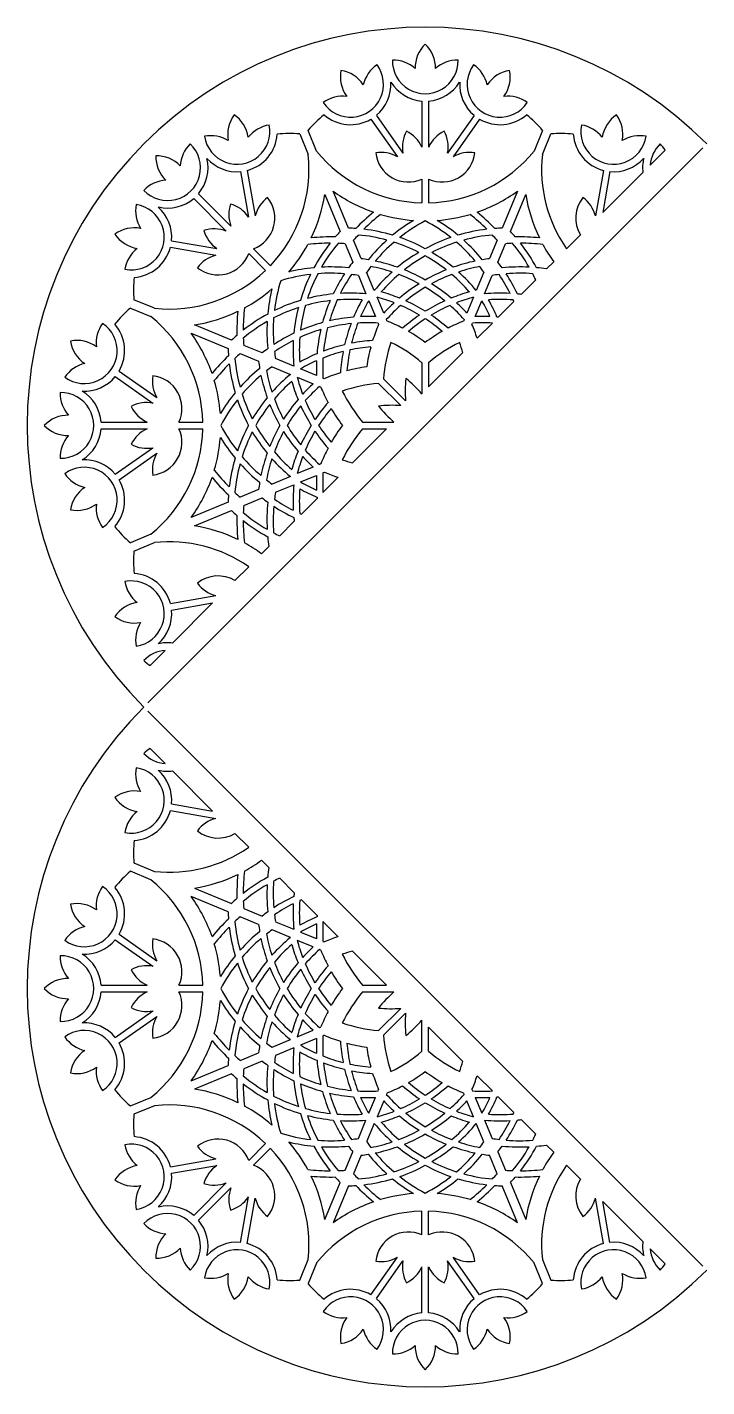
# Model space of a CAD drawing. Extents: x 92 to 339, y -120 to 128.
# Drawn here: x 91.9 to 215.6, y -119.6 to 127.9 of the extents above; entities that cross this region are included whole.
import ezdxf

# ---------------------------------------------------------------- set-up
doc = ezdxf.new("R2010")
doc.units = 0
doc.layers.get('0').update_dxf_attribs({"linetype": 'CONTINUOUS'})

msp = doc.modelspace()

# ---------------------------------------------------------------- linework, layer by layer
for p, q in [((163.75, 114.44), (163.75, 106.07)), ((164.97, 114.44), (164.97, 106.07)), ((155.47, 111.86), (160.29, 105)), ((173.25, 111.86), (168.43, 105)), ((144.55, 105.37), (143, 109.12)), ((154.47, 111.16), (159.29, 104.3)), ((174.25, 111.16), (169.43, 104.3)), ((185.72, 109.12), (184.17, 105.37)), ((141.49, 108.5), (143.04, 104.74)), ((185.68, 104.74), (187.23, 108.5)), ((113.83, 4.88), (214.89, 105.94)), ((205.32, 102.79), (208.07, 105.54)), ((130.73, 101.62), (132.17, 93.35)), ((131.93, 101.83), (133.38, 93.56)), ((196.79, 101.83), (195.34, 93.56)), ((197.99, 101.62), (196.69, 94.16)), ((163.75, 100.26), (163.75, 95.93)), ((164.97, 100.26), (164.97, 95.93)), ((196.69, 94.16), (203.98, 101.45)), ((122.19, 96.72), (128.1, 90.8)), ((123.06, 97.58), (128.97, 91.67)), ((146.07, 97.43), (148.86, 90.7)), ((150.37, 91.32), (147.58, 98.06)), ((181.14, 98.06), (178.35, 91.32)), ((179.86, 90.7), (182.65, 97.43)), ((190.08, 87.56), (192.61, 90.08)), ((117.94, 87.84), (126.21, 86.39)), ((118.16, 89.04), (126.42, 87.6)), ((132.21, 86.69), (135.28, 83.63)), ((133.08, 87.56), (136.14, 84.49)), ((149.78, 88.48), (151.16, 85.14)), ((152.67, 85.77), (151.29, 89.11)), ((177.44, 89.11), (176.05, 85.77)), ((177.56, 85.14), (178.94, 88.48)), ((186.42, 83.89), (187.74, 85.21)), ((152.18, 82.69), (153.56, 79.35)), ((155.07, 79.98), (153.68, 83.32)), ((175.04, 83.32), (173.65, 79.98)), ((175.16, 79.35), (176.54, 82.69)), ((181.8, 79.27), (184.46, 81.93)), ((110.65, 76.77), (114.4, 75.22)), ((115.03, 76.73), (111.28, 78.28)), ((154.07, 78.12), (155.27, 75.22)), ((156.78, 75.84), (155.58, 78.75)), ((173.14, 78.75), (171.94, 75.84)), ((173.45, 75.22), (174.65, 78.12)), ((177.64, 75.12), (180.51, 77.98)), ((157.36, 74.43), (157.27, 74.67)), ((171.45, 74.67), (171.36, 74.43)), ((121.71, 72.19), (128.45, 69.4)), ((129.08, 70.91), (122.34, 73.7)), ((155.76, 74.05), (155.86, 73.81)), ((172.86, 73.81), (172.96, 74.05)), ((173.81, 71.29), (176.58, 74.05)), ((134.63, 68.61), (131.29, 69.99)), ((130.66, 68.49), (134.01, 67.1)), ((140.42, 66.21), (137.08, 67.59)), ((163.75, 66.84), (163.75, 61.13)), ((164.97, 62.45), (171.19, 68.66)), ((164.97, 66.84), (164.97, 62.45)), ((108.61, 65.3), (115.48, 60.48)), ((136.45, 66.09), (139.79, 64.7)), ((144.56, 64.5), (141.65, 65.7)), ((107.91, 64.3), (114.77, 59.48)), ((141.03, 64.19), (143.93, 62.99)), ((145.1, 62.5), (145.34, 62.41)), ((145.96, 63.91), (145.73, 64.01)), ((155.85, 63.06), (159.88, 59.02)), ((156.72, 63.92), (160.75, 59.89)), ((105.33, 56.02), (113.7, 56.02)), ((105.33, 54.8), (113.7, 54.8)), ((119.51, 56.02), (123.84, 56.02)), ((119.51, 54.8), (123.84, 54.8)), ((151.11, 48.59), (157.32, 54.8)), ((152.94, 56.02), (158.64, 56.02)), ((152.94, 54.8), (157.32, 54.8)), ((107.91, 46.52), (114.77, 51.34)), ((108.61, 45.52), (115.48, 50.34)), ((143.93, 47.83), (141.03, 46.63)), ((145.34, 48.42), (145.1, 48.32)), ((139.79, 46.12), (136.45, 44.73)), ((137.08, 43.23), (140.42, 44.61)), ((141.65, 45.12), (144.56, 46.32)), ((145.72, 43.2), (148.48, 45.96)), ((145.73, 46.81), (145.96, 46.91)), ((134.01, 43.72), (130.66, 42.34)), ((131.29, 40.83), (134.63, 42.21)), ((141.79, 39.26), (144.66, 42.13)), ((128.45, 41.42), (121.71, 38.63)), ((122.34, 37.12), (129.08, 39.91)), ((137.84, 35.31), (140.5, 37.97)), ((114.4, 35.6), (110.65, 34.05)), ((111.28, 32.54), (115.03, 34.09)), ((134.56, 32.03), (135.88, 33.35)), ((129.69, 27.16), (132.22, 29.69)), ((117.94, 22.98), (126.21, 24.43)), ((118.16, 21.78), (125.61, 23.08)), ((118.32, 15.79), (125.61, 23.08)), ((114.23, 11.7), (116.98, 14.46)), ((113.83, 3.41), (214.89, -97.65)), ((114.23, -3.41), (116.98, -6.16)), ((118.32, -7.5), (125.61, -14.79)), ((117.94, -14.69), (126.21, -16.14)), ((118.16, -13.49), (125.61, -14.79)), ((129.69, -18.87), (132.22, -21.4)), ((111.28, -24.25), (115.03, -25.8)), ((134.56, -23.74), (135.88, -25.06)), ((114.4, -27.31), (110.65, -25.76)), ((137.84, -27.02), (140.5, -29.68)), ((122.34, -28.83), (129.08, -31.62)), ((128.45, -33.13), (121.71, -30.34)), ((141.79, -30.97), (144.66, -33.84)), ((134.01, -35.43), (130.66, -34.04)), ((131.29, -32.54), (134.63, -33.92)), ((139.79, -37.83), (136.45, -36.44)), ((137.08, -34.94), (140.42, -36.32)), ((141.65, -36.83), (144.56, -38.03)), ((145.72, -34.9), (148.48, -37.67)), ((107.91, -38.23), (114.77, -43.05)), ((108.61, -37.23), (115.48, -42.05)), ((143.93, -39.54), (141.03, -38.34)), ((145.73, -38.52), (145.96, -38.62)), ((145.34, -40.12), (145.1, -40.03)), ((151.11, -40.29), (157.32, -46.51)), ((105.33, -46.51), (113.7, -46.51)), ((119.51, -46.51), (123.84, -46.51)), ((152.94, -46.51), (157.32, -46.51)), ((105.33, -47.73), (113.7, -47.73)), ((119.51, -47.73), (123.84, -47.73)), ((152.94, -47.73), (158.64, -47.73)), ((107.91, -56.01), (114.77, -51.19)), ((155.85, -54.77), (159.88, -50.73)), ((156.72, -55.63), (160.75, -51.6)), ((108.61, -57.01), (115.48, -52.19)), ((145.1, -54.21), (145.34, -54.12)), ((163.75, -58.54), (163.75, -52.84)), ((164.97, -58.54), (164.97, -54.16)), ((164.97, -54.16), (171.19, -60.37)), ((136.45, -57.8), (139.79, -56.41)), ((141.03, -55.9), (143.93, -54.7)), ((144.56, -56.21), (141.65, -57.41)), ((145.96, -55.62), (145.73, -55.72)), ((130.66, -60.19), (134.01, -58.81)), ((140.42, -57.92), (137.08, -59.3)), ((121.71, -63.9), (128.45, -61.11)), ((134.63, -60.32), (131.29, -61.7)), ((129.08, -62.62), (122.34, -65.41)), ((173.81, -63), (176.58, -65.76)), ((155.76, -65.75), (155.86, -65.52)), ((157.36, -66.14), (157.27, -66.38)), ((171.45, -66.38), (171.36, -66.14)), ((172.86, -65.52), (172.96, -65.75)), ((177.64, -66.82), (180.51, -69.69)), ((110.65, -68.48), (114.4, -66.93)), ((115.03, -68.44), (111.28, -69.99)), ((154.07, -69.83), (155.27, -66.92)), ((156.78, -67.55), (155.58, -70.45)), ((173.14, -70.45), (171.94, -67.55)), ((173.45, -66.92), (174.65, -69.83)), ((152.18, -74.4), (153.56, -71.06)), ((155.07, -71.69), (153.68, -75.03)), ((175.04, -75.03), (173.65, -71.69)), ((175.16, -71.06), (176.54, -74.4)), ((181.8, -70.98), (184.46, -73.64)), ((132.21, -78.4), (135.28, -75.34)), ((133.08, -79.27), (136.14, -76.2)), ((186.42, -75.6), (187.74, -76.92)), ((117.94, -79.55), (126.21, -78.1)), ((149.78, -80.19), (151.16, -76.85)), ((152.67, -77.47), (151.29, -80.82)), ((177.44, -80.82), (176.05, -77.47)), ((177.56, -76.85), (178.94, -80.19)), ((118.16, -80.75), (126.42, -79.31)), ((190.08, -79.26), (192.61, -81.79)), ((122.19, -88.42), (128.1, -82.51)), ((123.06, -89.29), (128.97, -83.38)), ((146.07, -89.14), (148.86, -82.41)), ((150.37, -83.03), (147.58, -89.77)), ((181.14, -89.77), (178.35, -83.03)), ((179.86, -82.41), (182.65, -89.14)), ((130.73, -93.32), (132.17, -85.06)), ((131.93, -93.54), (133.38, -85.27)), ((196.79, -93.54), (195.34, -85.27)), ((197.99, -93.32), (196.69, -85.87)), ((196.69, -85.87), (203.98, -93.16)), ((163.75, -91.97), (163.75, -87.64)), ((164.97, -91.97), (164.97, -87.64)), ((141.49, -100.21), (143.04, -96.45)), ((154.47, -102.87), (159.29, -96)), ((174.25, -102.87), (169.43, -96)), ((185.68, -96.45), (187.23, -100.21)), ((205.32, -94.5), (208.07, -97.25)), ((144.55, -97.08), (143, -100.83)), ((155.47, -103.57), (160.29, -96.71)), ((163.75, -106.15), (163.75, -97.78)), ((164.97, -106.15), (164.97, -97.78)), ((173.25, -103.57), (168.43, -96.71)), ((185.72, -100.83), (184.17, -97.08))]:
    msp.add_line(p, q)
for centre, radius, start, end in [((164.36, 55.41), 72.5, 45, 225), ((168.49, 120.5), 5.98, 133.675, 181.1211), ((160.23, 120.5), 5.98, 358.8788, 46.3251), ((158.52, 115.92), 5.98, 48.136, 91.3251), ((164.36, 121.77), 5.98, 178.675, 1.325), ((170.2, 115.92), 5.98, 88.6749, 131.8641), ((150.76, 117.51), 5.98, 213.7521, 36.4022), ((154.87, 118.85), 5.98, 168.7521, 216.1983), ((148.11, 114.1), 5.98, 33.956, 81.4022), ((158.9, 116.09), 5.98, 123.7521, 166.9412), ((177.96, 117.51), 5.98, 143.5978, 326.2479), ((169.82, 116.09), 5.98, 13.0588, 56.2479), ((180.61, 114.1), 5.98, 98.5978, 146.044), ((173.85, 118.85), 5.98, 323.8017, 11.2479), ((150.76, 117.51), 7.35, 309.8526, 3.0598), ((164.36, 121.77), 7.35, 211.6813, 265.2246), ((164.36, 121.77), 7.35, 274.7754, 328.3187), ((177.96, 117.51), 7.35, 176.9402, 230.1474), ((149.33, 109.37), 5.98, 83.2131, 126.4023), ((179.39, 109.37), 5.98, 53.5977, 96.7869), ((134.36, 108.4), 5.98, 143.5978, 191.044), ((126.22, 106.98), 5.98, 8.8017, 56.2479), ((164.36, 90.11), 28.6, 130.1425, 138.3306), ((150.76, 117.51), 7.35, 228.8904, 300.3018), ((177.96, 117.51), 7.35, 239.6982, 311.1096), ((164.36, 90.11), 28.6, 41.6694, 49.8575), ((202.5, 106.98), 5.98, 123.7521, 171.1983), ((194.36, 108.4), 5.98, 348.956, 36.4022), ((130.07, 108.94), 5.98, 188.5978, 11.2479), ((136.83, 104.19), 5.98, 98.5977, 141.7869), ((166.17, 106.11), 5.98, 151.2501, 190.7264), ((158.29, 103.62), 5.98, 24.2455, 63.9002), ((170.43, 103.62), 5.98, 116.0998, 155.7545), ((162.55, 106.11), 5.98, 349.2736, 28.7499), ((198.65, 108.94), 5.98, 168.7521, 351.4022), ((191.89, 104.19), 5.98, 38.2131, 81.4023), ((117.44, 102.33), 5.98, 223.675, 46.325), ((125.7, 102.33), 5.98, 133.6749, 176.8641), ((125.32, 102.18), 5.98, 58.0588, 101.2479), ((130.07, 108.94), 7.35, 284.6982, 356.1096), ((139.83, 79.94), 28.6, 86.6694, 94.8575), ((188.89, 79.94), 28.6, 85.1425, 93.3306), ((198.65, 108.94), 7.35, 183.8904, 255.3018), ((203.4, 102.18), 5.98, 78.7521, 121.9412), ((211.28, 102.33), 5.98, 133.675, 175.6061), ((203.02, 102.33), 5.98, 32.4433, 46.3251), ((115.42, 98.51), 5.98, 43.8788, 91.3251), ((121.26, 104.35), 5.98, 178.675, 226.1211), ((117.44, 102.33), 7.35, 319.7754, 13.3187), ((130.07, 108.94), 7.35, 221.9402, 275.1474), ((117.69, 102.08), 25.49, 316.3763, 5.9987), ((164.36, 121.41), 25.49, 219.0013, 268.6237), ((156.25, 99.14), 5.98, 59.428, 98.9042), ((161.27, 105.71), 5.98, 186.2541, 294.4884), ((164.36, 121.41), 25.49, 271.3763, 320.9987), ((167.45, 105.71), 5.98, 245.5116, 353.7459), ((172.47, 99.14), 5.98, 81.0958, 120.572), ((211.03, 102.08), 25.49, 174.0013, 214.7354), ((198.65, 108.94), 7.35, 264.8526, 318.0598), ((211.28, 102.33), 7.35, 166.6813, 186.857), ((117.44, 94.07), 5.98, 93.136, 136.3251), ((117.44, 102.33), 7.35, 256.6813, 310.2246), ((130.98, 93.16), 5.98, 290.5116, 38.7459), ((139.17, 92.07), 5.98, 126.0958, 165.572), ((117.69, 102.08), 28.76, 334.1916, 350.7046), ((164.36, 121.41), 28.76, 234.2954, 250.8084), ((164.36, 121.41), 28.76, 289.1916, 305.7046), ((211.03, 102.08), 28.76, 189.2954, 205.8084), ((197.74, 93.16), 5.98, 141.2541, 210.9741), ((189.55, 92.07), 5.98, 14.428, 53.9042), ((110.83, 89.7), 5.98, 258.7521, 81.4022), ((117.59, 94.45), 5.98, 168.7521, 211.9412), ((110.83, 89.7), 7.35, 354.8526, 48.0598), ((134.56, 93.79), 5.98, 161.0998, 200.7545), ((127.23, 89.98), 5.98, 34.2736, 73.7499), ((178.75, 65.43), 37.4, 129.5976, 136.3357), ((149.97, 65.43), 37.4, 43.6643, 50.4024), ((178.75, 65.43), 36.26, 128.4363, 134.8938), ((164.36, 121.41), 28.76, 253.5285, 265.6687), ((178.75, 65.43), 31.93, 121.2349, 129.5802), ((178.75, 65.43), 30.79, 117.8565, 128.2047), ((149.97, 65.43), 30.79, 51.7953, 62.1435), ((164.36, 121.41), 28.76, 274.3313, 286.4715), ((149.97, 65.43), 31.93, 50.4198, 58.7651), ((149.97, 65.43), 36.26, 45.1062, 51.5637), ((111.37, 85.41), 5.98, 78.956, 126.4022), ((112.79, 93.55), 5.98, 213.7521, 261.1983), ((125.98, 85.21), 5.98, 69.2455, 108.9002), ((129.79, 92.54), 5.98, 196.2501, 235.7264), ((147.1, 52.33), 37.4, 88.6643, 95.4024), ((171.64, 69.14), 31.36, 136.5808, 138.9978), ((149.5, 59.97), 31.36, 86.0022, 88.4192), ((178.75, 65.43), 36.26, 137.1889, 139.2335), ((149.5, 59.97), 30.22, 74.9219, 84.9816), ((149.5, 59.97), 31.36, 73.519, 83.3136), ((178.75, 65.43), 31.93, 132.037, 140.8877), ((149.5, 59.97), 31.36, 61.7238, 71.0185), ((179.22, 59.97), 31.36, 108.9815, 118.2762), ((179.22, 59.97), 31.36, 96.6864, 106.481), ((179.22, 59.97), 30.22, 95.0184, 105.0781), ((149.97, 65.43), 31.93, 39.1123, 47.963), ((149.97, 65.43), 36.26, 40.7665, 42.8111), ((179.22, 59.97), 31.36, 91.5808, 93.9978), ((157.08, 69.14), 31.36, 41.0022, 43.4192), ((181.62, 52.33), 37.4, 84.5976, 91.3357), ((115.58, 82.94), 5.98, 128.2131, 171.4023), ((110.83, 89.7), 7.35, 273.8904, 345.3018), ((126.61, 88.79), 5.98, 231.2541, 339.4884), ((117.69, 102.08), 28.76, 319.3313, 331.4715), ((147.1, 52.33), 36.26, 90.1062, 96.5637), ((171.64, 69.14), 31.36, 141.6864, 151.481), ((171.64, 69.14), 30.22, 140.0184, 150.0781), ((147.1, 52.33), 36.26, 85.7665, 87.8111), ((178.75, 65.43), 30.79, 130.7189, 139.7274), ((149.5, 59.97), 30.22, 63.0992, 72.3592), ((179.22, 59.97), 31.36, 120.7629, 129.4155), ((179.22, 59.97), 30.22, 107.6408, 116.9008), ((149.5, 59.97), 31.36, 50.5845, 59.2371), ((149.97, 65.43), 30.79, 40.2726, 49.2811), ((181.62, 52.33), 36.26, 92.1889, 94.2335), ((157.08, 69.14), 30.22, 29.9219, 39.9816), ((157.08, 69.14), 31.36, 28.519, 38.3136), ((181.62, 52.33), 36.26, 83.4363, 89.8938), ((211.03, 102.08), 28.76, 208.5285, 215.9115), ((127.7, 80.6), 5.98, 104.428, 143.9042), ((147.1, 52.33), 31.93, 84.1123, 92.963), ((175.89, 65.85), 31.36, 142.0368, 144.4369), ((148.83, 54.64), 31.36, 80.5631, 82.9632), ((178.75, 65.43), 30.79, 142.1319, 144.4889), ((148.83, 54.64), 30.22, 71.7372, 79.2958), ((148.83, 54.64), 31.36, 70.4852, 78.1742), ((179.22, 59.97), 30.22, 119.4484, 128.1635), ((149.5, 59.97), 30.22, 51.8365, 60.5516), ((179.89, 54.64), 31.36, 101.8258, 109.5148), ((179.89, 54.64), 30.22, 100.7042, 108.2628), ((149.97, 65.43), 30.79, 35.5111, 37.8681), ((179.89, 54.64), 31.36, 97.0368, 99.4369), ((152.83, 65.85), 31.36, 35.5631, 37.9632), ((181.62, 52.33), 31.93, 87.037, 95.8877), ((139.83, 79.94), 28.6, 175.1425, 183.3306), ((117.69, 102.08), 25.49, 264.0013, 313.6237), ((167.45, 72.67), 30.79, 162.8565, 173.2047), ((147.1, 52.33), 30.79, 96.7953, 107.1435), ((147.1, 52.33), 31.93, 95.4198, 103.7651), ((171.64, 69.14), 31.36, 153.9815, 163.2762), ((171.64, 69.14), 30.22, 152.6408, 161.9008), ((147.1, 52.33), 30.79, 85.2726, 94.2811), ((175.89, 65.85), 31.36, 146.8258, 154.5148), ((175.89, 65.85), 30.22, 145.7042, 153.2628), ((147.1, 52.33), 30.79, 80.5111, 82.8681), ((179.22, 59.97), 31.36, 131.8386, 140.3592), ((179.22, 59.97), 30.22, 130.6474, 139.1925), ((148.83, 54.64), 30.22, 61.5422, 69.2533), ((148.83, 54.64), 31.36, 60.3126, 68.0621), ((179.89, 54.64), 31.36, 111.9379, 119.6874), ((179.89, 54.64), 30.22, 110.7467, 118.4578), ((149.5, 59.97), 30.22, 40.8075, 49.3526), ((149.5, 59.97), 31.36, 39.6408, 48.1614), ((181.62, 52.33), 30.79, 97.1319, 99.4889), ((152.83, 65.85), 30.22, 26.7372, 34.2958), ((181.62, 52.33), 30.79, 85.7189, 94.7274), ((152.83, 65.85), 31.36, 25.4852, 33.1742), ((157.08, 69.14), 30.22, 25.0428, 27.3592), ((181.62, 52.33), 31.93, 81.3549, 84.5802), ((117.69, 102.08), 28.76, 298.5285, 310.6687), ((167.45, 72.67), 31.93, 166.2349, 174.5802), ((150.63, 48.13), 31.36, 95.5845, 104.2371), ((150.63, 48.13), 31.36, 84.6408, 93.1614), ((147.83, 49.54), 31.36, 67.8625, 74.2366), ((179.89, 54.64), 31.36, 122.0994, 130.2185), ((179.89, 54.64), 30.22, 120.9306, 129.1342), ((148.83, 54.64), 30.22, 50.8658, 59.0694), ((148.83, 54.64), 31.36, 49.7815, 57.9006), ((180.9, 49.54), 31.36, 105.7634, 112.1375), ((178.09, 48.13), 31.36, 86.8386, 95.3592), ((178.09, 48.13), 31.36, 83.2114, 84.4155), ((129.66, 55.41), 28.6, 131.6694, 139.8575), ((167.45, 72.67), 36.26, 173.4363, 179.8938), ((150.63, 48.13), 30.22, 108.0992, 117.3592), ((150.63, 48.13), 31.36, 106.7238, 116.0185), ((171.64, 69.14), 31.36, 165.7629, 174.4155), ((171.64, 69.14), 30.22, 164.4484, 173.1635), ((150.63, 48.13), 30.22, 96.8365, 105.5516), ((175.89, 65.85), 31.36, 156.9379, 164.6874), ((175.89, 65.85), 30.22, 155.7467, 163.4578), ((150.63, 48.13), 30.22, 85.8075, 94.3526), ((180.2, 62.95), 31.36, 150.7634, 157.1375), ((180.2, 62.95), 30.22, 149.8676, 156.0532), ((147.83, 49.54), 30.22, 68.9468, 75.1324), ((179.89, 54.64), 31.36, 132.5624, 137.4706), ((179.89, 54.64), 30.22, 131.5391, 138.4839), ((147.83, 49.54), 30.22, 59.2031, 66.5419), ((147.83, 49.54), 31.36, 58.179, 65.5187), ((180.9, 49.54), 31.36, 114.4813, 121.821), ((180.9, 49.54), 30.22, 113.4581, 120.7969), ((148.83, 54.64), 30.22, 41.5161, 48.4609), ((180.9, 49.54), 30.22, 104.8676, 111.0532), ((148.83, 54.64), 31.36, 42.5294, 47.4376), ((148.52, 62.95), 30.22, 23.9468, 30.1324), ((178.09, 48.13), 30.22, 85.6474, 94.1925), ((148.52, 62.95), 31.36, 22.8625, 29.2366), ((152.83, 65.85), 30.22, 23.6737, 24.2533), ((98.36, 55.41), 25.49, 1.3763, 50.9987), ((117.69, 102.08), 28.76, 279.2954, 295.8084), ((167.45, 72.67), 37.4, 174.5976, 181.3357), ((150.63, 48.13), 31.36, 118.519, 128.3136), ((150.63, 48.13), 30.22, 119.9219, 129.9816), ((167.45, 72.67), 31.93, 177.037, 185.8877), ((167.45, 72.67), 30.79, 175.7189, 184.7274), ((153.92, 43.88), 31.36, 94.7815, 102.9006), ((153.92, 43.88), 31.36, 87.5294, 92.4376), ((145.66, 45.34), 31.36, 62.3389, 68.0801), ((180.9, 49.54), 31.36, 124.1386, 131.2548), ((180.9, 49.54), 30.22, 123.1758, 130.4653), ((147.83, 49.54), 30.22, 49.5347, 56.8242), ((147.83, 49.54), 31.36, 48.7452, 55.8614), ((183.06, 45.34), 31.36, 111.9199, 117.6611), ((174.8, 43.88), 31.36, 87.5624, 92.4706), ((174.8, 43.88), 31.36, 84.8001, 85.2185), ((102.26, 69.01), 5.98, 233.5978, 56.2479), ((110.4, 70.44), 5.98, 143.5977, 186.7869), ((102.26, 69.01), 7.35, 329.6982, 41.1096), ((98.36, 55.41), 28.76, 19.1916, 35.7046), ((150.63, 48.13), 31.36, 131.0022, 133.4192), ((153.92, 43.88), 31.36, 115.4852, 123.1742), ((153.92, 43.88), 30.22, 106.5422, 114.2533), ((153.92, 43.88), 31.36, 105.3126, 113.0621), ((175.89, 65.85), 31.36, 167.0994, 175.2185), ((175.89, 65.85), 30.22, 165.9306, 174.1342), ((153.92, 43.88), 30.22, 95.8658, 104.0694), ((180.2, 62.95), 31.36, 159.4813, 166.821), ((180.2, 62.95), 30.22, 158.4581, 165.7969), ((153.92, 43.88), 30.22, 86.5161, 93.4609), ((184.71, 61.51), 31.36, 156.9199, 162.6611), ((145.66, 45.34), 31.36, 53.3888, 60.1116), ((183.06, 45.34), 31.36, 119.8884, 126.6112), ((144.01, 61.51), 31.36, 18.1575, 23.0801), ((174.8, 43.88), 30.22, 86.6303, 93.4839), ((100.93, 64.9), 5.98, 53.8017, 101.2479), ((105.67, 71.66), 5.98, 188.5978, 236.044), ((159.8, 70.27), 31.36, 181.5808, 183.9978), ((167.45, 72.67), 36.26, 182.1889, 184.2335), ((153.92, 43.88), 31.36, 125.5631, 127.9632), ((153.92, 43.88), 30.22, 116.7372, 124.2958), ((171.64, 69.14), 31.36, 176.8386, 185.3592), ((171.64, 69.14), 30.22, 175.6474, 184.1925), ((156.82, 39.57), 31.36, 103.179, 110.5187), ((156.82, 39.57), 30.22, 94.5347, 101.8242), ((156.82, 39.57), 31.36, 93.7452, 100.8614), ((184.71, 61.51), 31.36, 164.8884, 171.6112), ((184.71, 61.51), 28.09, 161.2816, 175.0836), ((145.66, 45.34), 28.09, 49.9164, 63.7184), ((183.06, 45.34), 28.09, 116.2816, 130.0836), ((144.01, 61.51), 28.09, 14.7337, 18.7184), ((154.34, 41.02), 37.4, 133.6643, 140.4024), ((154.34, 41.02), 36.26, 130.7665, 132.8111), ((159.8, 70.27), 30.22, 185.0184, 195.0781), ((165.13, 70.94), 31.36, 187.0368, 189.4369), ((167.45, 72.67), 30.79, 187.1319, 189.4889), ((156.82, 39.57), 31.36, 112.8625, 119.2366), ((156.82, 39.57), 30.22, 113.9468, 120.1324), ((175.89, 65.85), 31.36, 177.5624, 182.4706), ((175.89, 65.85), 30.22, 176.5391, 183.4839), ((156.82, 39.57), 30.22, 104.2031, 111.5419), ((180.2, 62.95), 31.36, 169.1386, 176.2548), ((180.2, 62.95), 30.22, 168.1758, 175.4653), ((103.68, 60.87), 5.98, 103.0588, 146.2479), ((120.63, 63.52), 5.98, 171.0958, 210.572), ((114.06, 58.5), 5.98, 335.5116, 83.7459), ((154.34, 41.02), 36.26, 135.1062, 141.5637), ((159.8, 70.27), 31.36, 186.6864, 196.481), ((154.34, 41.02), 31.93, 129.1123, 137.963), ((154.34, 41.02), 30.79, 130.2726, 139.2811), ((165.13, 70.94), 31.36, 191.8258, 199.5148), ((154.34, 41.02), 30.79, 125.5111, 127.8681), ((165.13, 70.94), 30.22, 190.7042, 198.2628), ((159.8, 40.55), 31.36, 129.6408, 138.1614), ((158.26, 35.06), 31.36, 107.3389, 113.0801), ((158.26, 35.06), 31.36, 98.3888, 105.1116), ((102.26, 69.01), 7.35, 266.9402, 320.1474), ((98.36, 55.41), 28.76, 4.3313, 16.4715), ((159.8, 40.55), 30.22, 130.8075, 139.3526), ((170.23, 71.95), 31.36, 195.7634, 202.1375), ((170.23, 71.95), 30.22, 194.8676, 201.0532), ((165.13, 39.88), 31.36, 132.5294, 137.4376), ((165.13, 39.88), 30.22, 131.5161, 138.4609), ((174.43, 74.11), 31.36, 201.9199, 207.6611), ((158.26, 35.06), 28.09, 94.9164, 108.7184), ((184.71, 61.51), 24.01, 174.15, 183.8819), ((145.66, 45.34), 24.01, 41.1181, 50.85), ((98.01, 55.41), 5.98, 268.675, 91.325), ((103.85, 61.25), 5.98, 178.6749, 221.8641), ((98.01, 55.41), 7.35, 4.7754, 58.3187), ((113.66, 53.6), 5.98, 79.2736, 118.7499), ((154.34, 41.02), 31.93, 140.4198, 148.7651), ((154.34, 41.02), 30.79, 141.7953, 152.1435), ((159.8, 70.27), 31.36, 198.9815, 208.2762), ((159.8, 70.27), 30.22, 197.6408, 206.9008), ((159.8, 40.55), 31.36, 140.5845, 149.2371), ((165.13, 70.94), 30.22, 200.7467, 208.4578), ((165.13, 39.88), 31.36, 139.7815, 147.9006), ((170.23, 71.95), 30.22, 203.4581, 210.7969), ((170.23, 38.88), 31.36, 138.7452, 145.8614), ((174.43, 74.11), 28.09, 206.2816, 220.0836), ((99.28, 51.28), 5.98, 88.8788, 136.3251), ((116.15, 61.48), 5.98, 206.0998, 245.7545), ((159.8, 40.55), 30.22, 141.8365, 150.5516), ((165.13, 70.94), 31.36, 201.9379, 209.6874), ((165.13, 39.88), 30.22, 140.8658, 149.0694), ((170.23, 71.95), 31.36, 204.4813, 211.821), ((170.23, 38.88), 30.22, 139.5347, 146.8242), ((174.43, 74.11), 31.36, 209.8884, 216.6112), ((158.26, 35.06), 24.01, 86.1181, 95.85), ((174.43, 74.11), 24.01, 219.15, 228.8819), ((99.28, 59.54), 5.98, 223.675, 271.1211), ((98.01, 55.41), 7.35, 301.6813, 355.2246), ((116.15, 49.34), 5.98, 114.2455, 153.9002), ((98.36, 55.41), 25.49, 309.0013, 358.6237), ((114.06, 52.32), 5.98, 276.2541, 24.4884), ((154.34, 69.8), 30.79, 207.8565, 218.2047), ((159.8, 40.55), 31.36, 151.7238, 161.0185), ((159.8, 70.27), 30.22, 209.4484, 218.1635), ((165.13, 39.88), 31.36, 150.3126, 158.0621), ((165.13, 70.94), 30.22, 210.9306, 219.1342), ((170.23, 38.88), 31.36, 148.179, 155.5187), ((170.23, 71.95), 30.22, 213.1758, 220.4653), ((174.43, 36.71), 31.36, 143.3888, 150.1116), ((174.43, 36.71), 28.09, 139.9164, 153.7184), ((103.85, 49.57), 5.98, 138.136, 181.3251), ((98.36, 55.41), 28.76, 343.5285, 355.6687), ((154.34, 69.8), 31.93, 211.2349, 219.5802), ((159.8, 40.55), 30.22, 153.0992, 162.3592), ((159.8, 70.27), 31.36, 210.7629, 219.4155), ((165.13, 39.88), 30.22, 151.5422, 159.2533), ((165.13, 70.94), 31.36, 212.0994, 220.2185), ((170.23, 38.88), 30.22, 149.2031, 156.5419), ((170.23, 71.95), 31.36, 214.1386, 221.2548), ((113.66, 57.22), 5.98, 241.2501, 280.7264), ((120.63, 47.3), 5.98, 149.428, 188.9042), ((154.34, 69.8), 30.79, 220.7189, 229.7274), ((165.13, 39.88), 31.36, 160.4852, 168.1742), ((159.8, 70.27), 30.22, 220.6474, 229.1925), ((170.23, 38.88), 31.36, 157.8625, 164.2366), ((170.23, 38.88), 30.22, 158.9468, 165.1324), ((165.13, 70.94), 31.36, 222.5624, 227.4706), ((165.13, 70.94), 30.22, 221.5391, 228.4839), ((174.43, 36.71), 31.36, 152.3389, 158.0801), ((102.26, 41.81), 5.98, 303.7521, 126.4022), ((102.26, 41.81), 7.35, 39.8526, 93.0598), ((154.34, 69.8), 36.26, 218.4363, 224.8938), ((159.8, 40.55), 31.36, 163.519, 173.3136), ((159.8, 40.55), 30.22, 164.9219, 174.9816), ((154.34, 69.8), 31.93, 222.037, 230.8877), ((165.13, 39.88), 30.22, 161.7372, 169.2958), ((159.8, 70.27), 31.36, 221.8386, 230.3592), ((158.26, 75.76), 28.09, 251.2816, 255.2663), ((103.68, 49.95), 5.98, 213.7521, 256.9412), ((102.26, 41.81), 7.35, 318.8904, 30.3018), ((98.36, 55.41), 28.76, 324.2954, 340.8084), ((154.34, 69.8), 37.4, 219.5976, 226.3357), ((165.13, 39.88), 31.36, 170.5631, 172.9632), ((154.34, 69.8), 30.79, 232.1319, 234.4889), ((171.64, 41.68), 31.36, 174.6408, 183.1614), ((156.82, 71.25), 30.22, 239.8676, 246.0532), ((175.89, 44.97), 31.36, 177.5294, 182.4376), ((175.89, 44.97), 30.22, 176.5161, 183.3697), ((158.26, 75.76), 31.36, 246.9199, 251.8425), ((105.67, 39.16), 5.98, 123.956, 171.4022), ((159.8, 40.55), 31.36, 176.0022, 178.4192), ((154.34, 69.8), 36.26, 227.1889, 229.2335), ((153.92, 66.94), 31.36, 232.0368, 234.4369), ((167.45, 38.15), 30.79, 170.5111, 172.8681), ((171.64, 41.68), 30.22, 175.8075, 184.3526), ((156.82, 71.25), 31.36, 240.7634, 247.1375), ((175.89, 44.97), 31.36, 184.7815, 185.1999), ((100.93, 45.92), 5.98, 258.7521, 306.1983), ((110.4, 40.38), 5.98, 173.2131, 216.4023), ((150.63, 62.69), 31.36, 226.5808, 228.9978), ((167.45, 38.15), 36.26, 175.7665, 177.8111), ((167.45, 38.15), 31.93, 174.1123, 182.963), ((167.45, 38.15), 30.79, 175.2726, 184.2811), ((153.92, 66.94), 31.36, 236.8258, 244.5148), ((153.92, 66.94), 30.22, 235.7042, 243.2628), ((167.45, 38.15), 37.4, 178.6643, 185.4024), ((167.45, 38.15), 36.26, 180.1062, 186.5637), ((150.63, 62.69), 31.36, 231.6864, 241.481), ((150.63, 62.69), 30.22, 230.0184, 240.0781), ((171.64, 41.68), 31.36, 185.5845, 186.7886), ((153.92, 66.94), 30.22, 245.7467, 246.3263), ((129.66, 55.41), 28.6, 220.1425, 228.3306), ((117.69, 8.74), 28.76, 64.1916, 80.7046), ((167.45, 38.15), 31.93, 185.4198, 188.6451), ((150.63, 62.69), 30.22, 242.6408, 244.9572), ((139.83, 30.88), 28.6, 176.6694, 184.8575), ((117.69, 8.74), 25.49, 55.2646, 95.9987), ((117.69, 8.74), 28.76, 54.0885, 61.4715), ((110.83, 21.12), 7.35, 14.6982, 86.1096), ((126.61, 22.03), 5.98, 59.0258, 128.7459), ((110.83, 21.12), 5.98, 278.5978, 101.2479), ((115.58, 27.88), 5.98, 188.5977, 231.7869), ((127.7, 30.22), 5.98, 216.0958, 255.572), ((112.79, 17.27), 5.98, 98.8017, 146.2479), ((111.37, 25.41), 5.98, 233.5978, 281.044), ((110.83, 21.12), 7.35, 311.9402, 5.1474), ((117.59, 16.37), 5.98, 148.0588, 191.2479), ((117.44, 8.49), 7.35, 83.1429, 103.3187), ((117.44, 8.49), 5.98, 94.3939, 136.325), ((117.44, 16.75), 5.98, 223.6749, 237.5567), ((164.36, -47.12), 72.5, 135, 315), ((117.44, -8.46), 5.98, 122.4433, 136.3251), ((117.44, -0.2), 5.98, 223.675, 265.6061), ((110.83, -12.83), 5.98, 258.7521, 81.4022), ((117.59, -8.08), 5.98, 168.7521, 211.9412), ((117.44, -0.2), 7.35, 256.6813, 276.8571), ((110.83, -12.83), 7.35, 354.8526, 48.0598), ((111.37, -17.12), 5.98, 78.956, 126.4022), ((112.79, -8.98), 5.98, 213.7521, 261.1983), ((110.83, -12.83), 7.35, 273.8904, 345.3018), ((115.58, -19.59), 5.98, 128.2131, 171.4023), ((127.7, -21.93), 5.98, 104.428, 143.9042), ((126.61, -13.74), 5.98, 231.2541, 300.9742), ((139.83, -22.59), 28.6, 175.1425, 183.3306), ((117.69, -0.45), 25.49, 264.0013, 304.7354), ((117.69, -0.45), 28.76, 298.5285, 305.9115), ((129.66, -47.12), 28.6, 131.6694, 139.8575), ((117.69, -0.45), 28.76, 279.2954, 295.8084), ((167.45, -29.86), 37.4, 174.5976, 181.3357), ((167.45, -29.86), 36.26, 173.4363, 179.8938), ((150.63, -54.4), 31.36, 118.519, 128.3136), ((167.45, -29.86), 31.93, 171.3549, 174.5802), ((150.63, -54.4), 30.22, 115.0428, 117.3592), ((102.26, -33.52), 5.98, 233.5978, 56.2479), ((110.4, -32.09), 5.98, 143.5977, 186.7869), ((102.26, -33.52), 7.35, 329.6982, 41.1096), ((98.36, -47.12), 25.49, 1.3763, 50.9987), ((150.63, -54.4), 30.22, 119.9219, 129.9816), ((167.45, -29.86), 31.93, 177.037, 185.8877), ((167.45, -29.86), 30.79, 175.7189, 184.7274), ((171.64, -33.39), 31.36, 173.2114, 174.4155), ((100.93, -37.63), 5.98, 53.8017, 101.2479), ((105.67, -30.87), 5.98, 188.5978, 236.044), ((98.36, -47.12), 28.76, 19.1916, 35.7046), ((150.63, -54.4), 31.36, 131.0022, 133.4192), ((167.45, -29.86), 36.26, 182.1889, 184.2335), ((153.92, -58.65), 31.36, 115.4852, 123.1742), ((153.92, -58.65), 30.22, 116.7372, 124.2958), ((171.64, -33.39), 31.36, 176.8386, 185.3592), ((171.64, -33.39), 30.22, 175.6474, 184.1925), ((153.92, -58.65), 30.22, 113.6737, 114.2533), ((154.34, -61.51), 37.4, 133.6643, 140.4024), ((159.8, -32.26), 31.36, 181.5808, 183.9978), ((154.34, -61.51), 36.26, 130.7665, 132.8111), ((153.92, -58.65), 31.36, 125.5631, 127.9632), ((167.45, -29.86), 30.79, 187.1319, 189.4889), ((156.82, -62.96), 31.36, 112.8625, 119.2366), ((175.89, -36.68), 31.36, 174.8001, 175.2185), ((103.68, -41.66), 5.98, 103.0588, 146.2479), ((154.34, -61.51), 36.26, 135.1062, 141.5637), ((159.8, -32.26), 31.36, 186.6864, 196.481), ((159.8, -32.26), 30.22, 185.0184, 195.0781), ((154.34, -61.51), 31.93, 129.1123, 137.963), ((165.13, -31.59), 31.36, 187.0368, 189.4369), ((154.34, -61.51), 30.79, 125.5111, 127.8681), ((156.82, -62.96), 30.22, 113.9468, 120.1324), ((175.89, -36.68), 31.36, 177.5624, 182.4706), ((175.89, -36.68), 30.22, 176.6303, 183.4839), ((102.26, -33.52), 7.35, 266.9402, 320.1474), ((120.63, -39.01), 5.98, 171.0958, 210.572), ((114.06, -44.03), 5.98, 335.5116, 83.7459), ((98.36, -47.12), 28.76, 4.3313, 16.4715), ((154.34, -61.51), 30.79, 130.2726, 139.2811), ((165.13, -31.59), 31.36, 191.8258, 199.5148), ((165.13, -31.59), 30.22, 190.7042, 198.2628), ((159.8, -61.98), 31.36, 129.6408, 138.1614), ((159.8, -61.98), 30.22, 130.8075, 139.3526), ((170.23, -30.58), 31.36, 195.7634, 202.1375), ((170.23, -30.58), 30.22, 194.8676, 201.0532), ((165.13, -62.65), 31.36, 132.5294, 137.4376), ((158.26, -67.47), 31.36, 108.1575, 113.0801), ((103.85, -41.28), 5.98, 178.6749, 221.864), ((98.01, -47.12), 5.98, 268.675, 91.325), ((98.01, -47.12), 7.35, 4.7754, 58.3187), ((154.34, -61.51), 31.93, 140.4198, 148.7651), ((159.8, -32.26), 30.22, 197.6408, 206.9008), ((159.8, -61.98), 31.36, 140.5845, 149.2371), ((165.13, -62.65), 30.22, 131.5161, 138.4609), ((174.43, -28.42), 31.36, 201.9199, 207.6611), ((158.26, -67.47), 28.09, 104.7337, 108.7184), ((174.43, -28.42), 28.09, 206.2816, 220.0836), ((113.66, -48.93), 5.98, 79.2736, 118.7499), ((116.15, -41.05), 5.98, 206.0998, 245.7545), ((154.34, -61.51), 30.79, 141.7953, 152.1435), ((159.8, -32.26), 31.36, 198.9815, 208.2762), ((159.8, -61.98), 30.22, 141.8365, 150.5516), ((165.13, -31.59), 31.36, 201.9379, 209.6874), ((165.13, -31.59), 30.22, 200.7467, 208.4578), ((165.13, -62.65), 31.36, 139.7815, 147.9006), ((165.13, -62.65), 30.22, 140.8658, 149.0694), ((170.23, -30.58), 31.36, 204.4813, 211.821), ((170.23, -30.58), 30.22, 203.4581, 210.7969), ((170.23, -63.66), 31.36, 138.7452, 145.8614), ((170.23, -63.66), 30.22, 139.5347, 146.8242), ((174.43, -28.42), 31.36, 209.8884, 216.6112), ((99.28, -51.25), 5.98, 88.8789, 136.325), ((99.28, -42.99), 5.98, 223.6749, 271.1212), ((103.85, -52.96), 5.98, 138.1359, 181.3251), ((98.01, -47.12), 7.35, 301.6813, 355.2246), ((116.15, -53.19), 5.98, 114.2455, 153.9002), ((98.36, -47.12), 25.49, 309.0013, 358.6237), ((114.06, -50.21), 5.98, 276.2541, 24.4884), ((98.36, -47.12), 28.76, 343.5285, 355.6687), ((154.34, -32.73), 31.93, 211.2349, 219.5802), ((154.34, -32.73), 30.79, 207.8565, 218.2047), ((159.8, -61.98), 31.36, 151.7238, 161.0185), ((159.8, -61.98), 30.22, 153.0992, 162.3592), ((159.8, -32.26), 31.36, 210.7629, 219.4155), ((159.8, -32.26), 30.22, 209.4484, 218.1635), ((165.13, -62.65), 31.36, 150.3126, 158.0621), ((165.13, -62.65), 30.22, 151.5422, 159.2533), ((165.13, -31.59), 31.36, 212.0994, 220.2185), ((165.13, -31.59), 30.22, 210.9306, 219.1342), ((170.23, -63.66), 31.36, 148.179, 155.5187), ((170.23, -63.66), 30.22, 149.2031, 156.5419), ((170.23, -30.58), 31.36, 214.1386, 221.2548), ((170.23, -30.58), 30.22, 213.1758, 220.4653), ((174.43, -65.82), 31.36, 143.3888, 150.1116), ((174.43, -65.82), 28.09, 139.9164, 153.7184), ((174.43, -65.82), 24.01, 131.1181, 140.85), ((113.66, -45.31), 5.98, 241.2501, 280.7264), ((159.8, -32.26), 30.22, 220.6474, 229.1925), ((170.23, -63.66), 31.36, 157.8625, 164.2366), ((165.13, -31.59), 30.22, 221.5391, 228.4839), ((174.43, -65.82), 31.36, 152.3389, 158.0801), ((158.26, -26.77), 24.01, 264.15, 273.8819), ((184.71, -53.22), 24.01, 176.1181, 185.85), ((102.26, -60.72), 7.35, 39.8526, 93.0598), ((120.63, -55.23), 5.98, 149.428, 188.9042), ((159.8, -61.98), 31.36, 163.519, 173.3136), ((159.8, -61.98), 30.22, 164.9219, 174.9816), ((154.34, -32.73), 31.93, 222.037, 230.8877), ((154.34, -32.73), 30.79, 220.7189, 229.7274), ((165.13, -62.65), 31.36, 160.4852, 168.1742), ((165.13, -62.65), 30.22, 161.7372, 169.2958), ((159.8, -32.26), 31.36, 221.8386, 230.3592), ((170.23, -63.66), 30.22, 158.9468, 165.1324), ((165.13, -31.59), 31.36, 222.5624, 227.4706), ((158.26, -26.77), 28.09, 251.2816, 265.0836), ((145.66, -37.05), 24.01, 309.15, 318.8819), ((102.26, -60.72), 5.98, 303.7521, 126.4022), ((103.68, -52.58), 5.98, 213.7521, 256.9412), ((98.36, -47.12), 28.76, 324.2954, 340.8084), ((154.34, -32.73), 37.4, 219.5976, 226.3357), ((154.34, -32.73), 36.26, 218.4363, 224.8938), ((175.89, -57.56), 31.36, 177.5294, 182.4376), ((175.89, -57.56), 30.22, 176.5161, 183.4609), ((158.26, -26.77), 31.36, 246.9199, 252.6611), ((180.2, -54.66), 31.36, 183.7452, 190.8614), ((184.71, -53.22), 28.09, 184.9164, 198.7184), ((105.67, -63.37), 5.98, 123.956, 171.4022), ((102.26, -60.72), 7.35, 318.8904, 30.3018), ((154.34, -32.73), 36.26, 227.1889, 229.2335), ((165.13, -62.65), 31.36, 170.5631, 172.9632), ((154.34, -32.73), 30.79, 232.1319, 234.4889), ((167.45, -64.38), 30.79, 170.5111, 172.8681), ((171.64, -60.85), 31.36, 174.6408, 183.1614), ((171.64, -60.85), 30.22, 175.8075, 184.3526), ((156.82, -31.28), 31.36, 240.7634, 247.1375), ((156.82, -31.28), 30.22, 239.8676, 246.0532), ((156.82, -31.28), 30.22, 248.4581, 255.7969), ((158.26, -26.77), 31.36, 254.8884, 261.6112), ((180.2, -54.66), 30.22, 184.5347, 191.8242), ((184.71, -53.22), 31.36, 188.3888, 195.1116), ((145.66, -37.05), 28.09, 296.2816, 310.0836), ((183.06, -37.05), 28.09, 229.9164, 243.7184), ((100.93, -56.61), 5.98, 258.7521, 306.1983), ((110.4, -62.15), 5.98, 173.2131, 216.4023), ((159.8, -61.98), 31.36, 176.0022, 178.4192), ((167.45, -64.38), 36.26, 175.7665, 177.8111), ((153.92, -35.59), 31.36, 232.0368, 234.4369), ((167.45, -64.38), 31.93, 174.1123, 182.963), ((167.45, -64.38), 30.79, 175.2726, 184.2811), ((153.92, -35.59), 31.36, 236.8258, 244.5148), ((153.92, -35.59), 30.22, 235.7042, 243.2628), ((175.89, -57.56), 31.36, 184.7815, 192.9006), ((175.89, -57.56), 30.22, 185.8658, 194.0694), ((156.82, -31.28), 31.36, 249.4813, 256.821), ((180.2, -54.66), 31.36, 193.179, 200.5187), ((156.82, -31.28), 30.22, 258.1758, 265.4653), ((144.01, -53.22), 28.09, 341.2816, 345.2663), ((150.63, -39.84), 31.36, 226.5808, 228.9978), ((167.45, -64.38), 37.4, 178.6643, 185.4024), ((150.63, -39.84), 30.22, 230.0184, 240.0781), ((171.64, -60.85), 31.36, 185.5845, 194.2371), ((153.92, -35.59), 30.22, 245.7467, 253.4578), ((180.2, -54.66), 30.22, 194.2031, 201.5419), ((156.82, -31.28), 31.36, 259.1386, 266.2548), ((184.71, -53.22), 31.36, 197.3389, 203.0801), ((145.66, -37.05), 31.36, 299.8884, 306.6112), ((180.9, -41.25), 30.22, 229.5347, 236.8242), ((183.06, -37.05), 31.36, 233.3888, 240.1116), ((147.83, -41.25), 30.22, 303.1758, 310.4653), ((144.01, -53.22), 31.36, 336.9199, 341.8425), ((129.66, -47.12), 28.6, 220.1425, 228.3306), ((117.69, -93.79), 28.76, 64.1916, 80.7046), ((150.63, -39.84), 31.36, 231.6864, 241.481), ((167.45, -64.38), 36.26, 180.1062, 186.5637), ((150.63, -39.84), 30.22, 242.6408, 251.9008), ((153.92, -35.59), 31.36, 246.9379, 254.6874), ((171.64, -60.85), 30.22, 186.8365, 195.5516), ((175.89, -57.56), 31.36, 195.3126, 203.0621), ((153.92, -35.59), 30.22, 255.9306, 264.1342), ((175.89, -57.56), 30.22, 196.5422, 204.2533), ((153.92, -35.59), 31.36, 257.0994, 265.2185), ((153.92, -35.59), 30.22, 266.5391, 273.4839), ((179.89, -46.35), 30.22, 221.5161, 228.4609), ((145.66, -37.05), 31.36, 291.9199, 297.6611), ((180.9, -41.25), 31.36, 228.7452, 235.8614), ((147.83, -41.25), 31.36, 304.1386, 311.2548), ((183.06, -37.05), 31.36, 242.3389, 248.0801), ((148.83, -46.35), 30.22, 311.5391, 318.4839), ((174.8, -35.59), 30.22, 266.5161, 273.3697), ((174.8, -35.59), 31.36, 274.7815, 275.1999), ((117.69, -93.79), 25.49, 46.3763, 95.9987), ((117.69, -93.79), 28.76, 49.3313, 61.4715), ((167.45, -64.38), 31.93, 185.4198, 193.7651), ((150.63, -39.84), 31.36, 243.9815, 253.2762), ((167.45, -64.38), 30.79, 186.7953, 197.1435), ((150.63, -39.84), 30.22, 254.4484, 263.1635), ((180.2, -54.66), 31.36, 202.8625, 209.2366), ((153.92, -35.59), 31.36, 267.5624, 272.4706), ((180.2, -54.66), 30.22, 203.9468, 210.1324), ((179.89, -46.35), 31.36, 222.5294, 227.4376), ((147.83, -41.25), 30.22, 293.4581, 300.7969), ((147.83, -41.25), 31.36, 294.4813, 301.821), ((180.9, -41.25), 31.36, 238.179, 245.5187), ((180.9, -41.25), 30.22, 239.2031, 246.5419), ((148.83, -46.35), 31.36, 312.5624, 317.4706), ((174.8, -35.59), 31.36, 267.5294, 272.4376), ((148.52, -54.66), 30.22, 329.8676, 336.0532), ((148.52, -54.66), 31.36, 330.7634, 337.1375), ((139.83, -71.65), 28.6, 176.6694, 184.8575), ((171.64, -60.85), 31.36, 196.7238, 206.0185), ((150.63, -39.84), 31.36, 255.7629, 264.4155), ((171.64, -60.85), 30.22, 198.0992, 207.3592), ((175.89, -57.56), 31.36, 205.4852, 213.1742), ((150.63, -39.84), 30.22, 265.6474, 274.1925), ((150.63, -39.84), 31.36, 266.8386, 275.3592), ((175.89, -57.56), 30.22, 206.7372, 214.2958), ((179.22, -51.68), 31.36, 219.6408, 228.1614), ((147.83, -41.25), 30.22, 284.8676, 291.0532), ((147.83, -41.25), 31.36, 285.7634, 292.1375), ((179.22, -51.68), 30.22, 220.8075, 229.3526), ((179.89, -46.35), 31.36, 229.7815, 237.9006), ((179.89, -46.35), 30.22, 230.8658, 239.0694), ((148.83, -46.35), 30.22, 300.9306, 309.1342), ((148.83, -46.35), 31.36, 302.0994, 310.2185), ((180.9, -41.25), 31.36, 247.8625, 254.2366), ((149.5, -51.68), 30.22, 310.6474, 319.1925), ((180.9, -41.25), 30.22, 248.9468, 255.1324), ((149.5, -51.68), 31.36, 311.8386, 320.3592), ((178.09, -39.84), 31.36, 264.6408, 273.1614), ((178.09, -39.84), 30.22, 265.8075, 274.3526), ((152.83, -57.56), 30.22, 325.7042, 333.2628), ((152.83, -57.56), 31.36, 326.8258, 334.5148), ((152.83, -57.56), 30.22, 335.7467, 336.3263), ((178.09, -39.84), 31.36, 275.5845, 276.7886), ((110.83, -81.41), 7.35, 14.6982, 86.1096), ((147.1, -44.03), 30.79, 252.8565, 263.2047), ((148.83, -46.35), 30.22, 290.7467, 298.4578), ((148.83, -46.35), 31.36, 291.9379, 299.6874), ((179.89, -46.35), 31.36, 240.3126, 248.0621), ((179.89, -46.35), 30.22, 241.5422, 249.2533), ((157.08, -60.85), 30.22, 332.6408, 334.9572), ((110.83, -81.41), 5.98, 278.5978, 101.2479), ((115.58, -74.65), 5.98, 188.5977, 231.7869), ((126.61, -80.5), 5.98, 20.5116, 128.7459), ((127.7, -72.31), 5.98, 216.0958, 255.572), ((117.69, -93.79), 25.49, 354.0013, 43.6237), ((147.1, -44.03), 31.93, 256.2349, 264.5802), ((117.69, -93.79), 28.76, 28.5285, 40.6687), ((171.64, -60.85), 31.36, 208.519, 218.3136), ((147.1, -44.03), 30.79, 265.7189, 274.7274), ((147.1, -44.03), 31.93, 267.037, 275.8877), ((171.64, -60.85), 30.22, 209.9219, 219.9816), ((175.89, -57.56), 31.36, 215.5631, 217.9632), ((147.1, -44.03), 30.79, 277.1319, 279.4889), ((178.75, -57.14), 30.79, 215.5111, 217.8681), ((148.83, -46.35), 30.22, 280.7042, 288.2628), ((148.83, -46.35), 31.36, 281.8258, 289.5148), ((179.22, -51.68), 31.36, 230.5845, 239.2371), ((179.22, -51.68), 30.22, 231.8365, 240.5516), ((149.5, -51.68), 30.22, 299.4484, 308.1635), ((149.5, -51.68), 31.36, 300.7629, 309.4155), ((179.89, -46.35), 31.36, 250.4852, 258.1742), ((179.89, -46.35), 30.22, 251.7372, 259.2958), ((149.97, -57.14), 30.79, 322.1319, 324.4889), ((181.62, -44.03), 30.79, 260.5111, 262.8681), ((152.83, -57.56), 31.36, 322.0368, 324.4369), ((181.62, -44.03), 31.93, 264.1123, 272.963), ((181.62, -44.03), 30.79, 265.2726, 274.2811), ((157.08, -60.85), 30.22, 320.0184, 330.0781), ((157.08, -60.85), 31.36, 321.6864, 331.481), ((181.62, -44.03), 31.93, 275.4198, 278.6451), ((148.83, -46.35), 31.36, 277.0368, 279.4369), ((178.75, -57.14), 31.93, 219.1123, 227.963), ((178.75, -57.14), 30.79, 220.2726, 229.2811), ((149.5, -51.68), 30.22, 287.6408, 296.9008), ((179.22, -51.68), 30.22, 243.0992, 252.3592), ((149.97, -57.14), 30.79, 310.7189, 319.7274), ((149.97, -57.14), 31.93, 312.037, 320.8877), ((179.89, -46.35), 31.36, 260.5631, 262.9632), ((211.03, -93.79), 28.76, 144.0885, 151.4715), ((112.79, -85.26), 5.98, 98.8017, 146.2479), ((110.83, -81.41), 7.35, 311.9402, 5.1474), ((129.79, -84.25), 5.98, 124.2736, 163.7499), ((130.98, -84.87), 5.98, 321.2541, 69.4884), ((147.1, -44.03), 36.26, 263.4363, 269.8938), ((147.1, -44.03), 37.4, 264.5976, 271.3357), ((117.69, -93.79), 28.76, 9.2954, 25.8084), ((171.64, -60.85), 31.36, 221.0022, 223.4192), ((147.1, -44.03), 36.26, 272.1889, 274.2335), ((178.75, -57.14), 36.26, 220.7665, 222.8111), ((149.5, -51.68), 30.22, 275.0184, 285.0781), ((149.5, -51.68), 31.36, 288.9815, 298.2762), ((178.75, -57.14), 30.79, 231.7953, 242.1435), ((179.22, -51.68), 31.36, 241.7238, 251.0185), ((149.97, -57.14), 30.79, 297.8565, 308.2047), ((179.22, -51.68), 30.22, 254.9219, 264.9816), ((149.97, -57.14), 36.26, 317.1889, 319.2335), ((181.62, -44.03), 36.26, 265.7665, 267.8111), ((157.08, -60.85), 31.36, 316.5808, 318.9978), ((181.62, -44.03), 37.4, 268.6643, 275.4024), ((181.62, -44.03), 36.26, 270.1062, 276.5637), ((211.03, -93.79), 28.76, 154.1916, 170.7046), ((211.03, -93.79), 25.49, 145.2646, 185.9987), ((111.37, -77.12), 5.98, 233.5978, 281.044), ((117.59, -86.16), 5.98, 148.0588, 191.2479), ((125.98, -76.92), 5.98, 251.0998, 290.7545), ((134.56, -85.5), 5.98, 159.2455, 198.9002), ((149.5, -51.68), 31.36, 271.5808, 273.9978), ((178.75, -57.14), 37.4, 223.6643, 230.4024), ((149.5, -51.68), 31.36, 276.6864, 286.481), ((178.75, -57.14), 36.26, 225.1062, 231.5637), ((178.75, -57.14), 31.93, 230.4198, 238.7651), ((149.97, -57.14), 31.93, 301.2349, 309.5802), ((179.22, -51.68), 31.36, 253.519, 263.3136), ((149.97, -57.14), 36.26, 308.4363, 314.8938), ((149.97, -57.14), 37.4, 309.5976, 316.3357), ((179.22, -51.68), 31.36, 266.0022, 268.4192), ((197.74, -84.87), 5.98, 149.0259, 218.7459), ((127.23, -81.69), 5.98, 286.2501, 325.7264), ((139.17, -83.78), 5.98, 194.428, 233.9042), ((164.36, -113.12), 28.76, 109.1916, 125.7046), ((164.36, -113.12), 28.76, 94.3313, 106.4715), ((164.36, -113.12), 28.76, 73.5285, 85.6687), ((164.36, -113.12), 28.76, 54.2954, 70.8084), ((189.55, -83.78), 5.98, 306.0958, 345.572), ((117.44, -94.04), 5.98, 313.675, 136.325), ((117.44, -94.04), 7.35, 49.7754, 103.3187), ((164.36, -113.12), 25.49, 91.3763, 140.9987), ((164.36, -113.12), 25.49, 39.0013, 88.6237), ((117.44, -85.78), 5.98, 223.6749, 266.864), ((117.44, -94.04), 7.35, 346.6813, 40.2246), ((161.27, -97.42), 5.98, 65.5116, 173.7459), ((167.45, -97.42), 5.98, 6.2541, 114.4884), ((121.26, -96.06), 5.98, 133.8789, 181.325), ((130.07, -100.65), 7.35, 84.8526, 138.0598), ((130.07, -100.65), 7.35, 3.8904, 75.3018), ((198.65, -100.65), 7.35, 104.6982, 176.1096), ((198.65, -100.65), 7.35, 41.9402, 95.1474), ((211.28, -94.04), 7.35, 173.143, 193.3187), ((115.42, -90.22), 5.98, 268.6749, 316.1212), ((125.7, -94.04), 5.98, 183.1359, 226.3251), ((130.07, -100.65), 5.98, 348.7521, 171.4022), ((156.25, -90.85), 5.98, 261.0958, 300.572), ((172.47, -90.85), 5.98, 239.428, 278.9042), ((198.65, -100.65), 5.98, 8.5978, 191.2479), ((211.28, -94.04), 5.98, 184.3939, 226.325), ((125.32, -93.89), 5.98, 258.7521, 301.9412), ((134.36, -100.11), 5.98, 168.956, 216.4022), ((166.17, -97.82), 5.98, 169.2736, 208.7499), ((158.29, -95.33), 5.98, 296.0998, 335.7545), ((170.43, -95.33), 5.98, 204.2455, 243.9002), ((162.55, -97.82), 5.98, 331.2501, 10.7264), ((194.36, -100.11), 5.98, 323.5978, 11.044), ((203.4, -93.89), 5.98, 238.0588, 281.2479), ((203.02, -94.04), 5.98, 313.6749, 327.5567), ((126.22, -98.69), 5.98, 303.7521, 351.1983), ((136.83, -95.9), 5.98, 218.2131, 261.4023), ((139.83, -71.65), 28.6, 265.1425, 273.3306), ((164.36, -81.82), 28.6, 221.6694, 229.8575), ((164.36, -81.82), 28.6, 310.1425, 318.3306), ((188.89, -71.65), 28.6, 266.6694, 274.8575), ((191.89, -95.9), 5.98, 278.5977, 321.7869), ((202.5, -98.69), 5.98, 188.8017, 236.2479), ((150.76, -109.22), 5.98, 323.5978, 146.2479), ((150.76, -109.22), 7.35, 59.6982, 131.1096), ((150.76, -109.22), 7.35, 356.9402, 50.1474), ((177.96, -109.22), 7.35, 129.8526, 183.0598), ((177.96, -109.22), 5.98, 33.7521, 216.4022), ((177.96, -109.22), 7.35, 48.8904, 120.3018), ((149.33, -101.08), 5.98, 233.5977, 276.7869), ((164.36, -113.48), 7.35, 94.7754, 148.3187), ((164.36, -113.48), 7.35, 31.6813, 85.2246), ((179.39, -101.08), 5.98, 263.2131, 306.4023), ((154.87, -110.55), 5.98, 143.8017, 191.2479), ((164.36, -113.48), 5.98, 358.675, 181.325), ((173.85, -110.55), 5.98, 348.7521, 36.1983), ((148.11, -105.81), 5.98, 278.5978, 326.044), ((158.9, -107.8), 5.98, 193.0588, 236.2479), ((169.82, -107.8), 5.98, 303.7521, 346.9412), ((180.61, -105.81), 5.98, 213.956, 261.4022), ((158.52, -107.63), 5.98, 268.6749, 311.864), ((168.49, -112.2), 5.98, 178.8789, 226.325), ((160.23, -112.2), 5.98, 313.6749, 1.1212), ((170.2, -107.63), 5.98, 228.1359, 271.3251)]:
    msp.add_arc(centre, radius, start, end)

doc.saveas('drawing.dxf')
